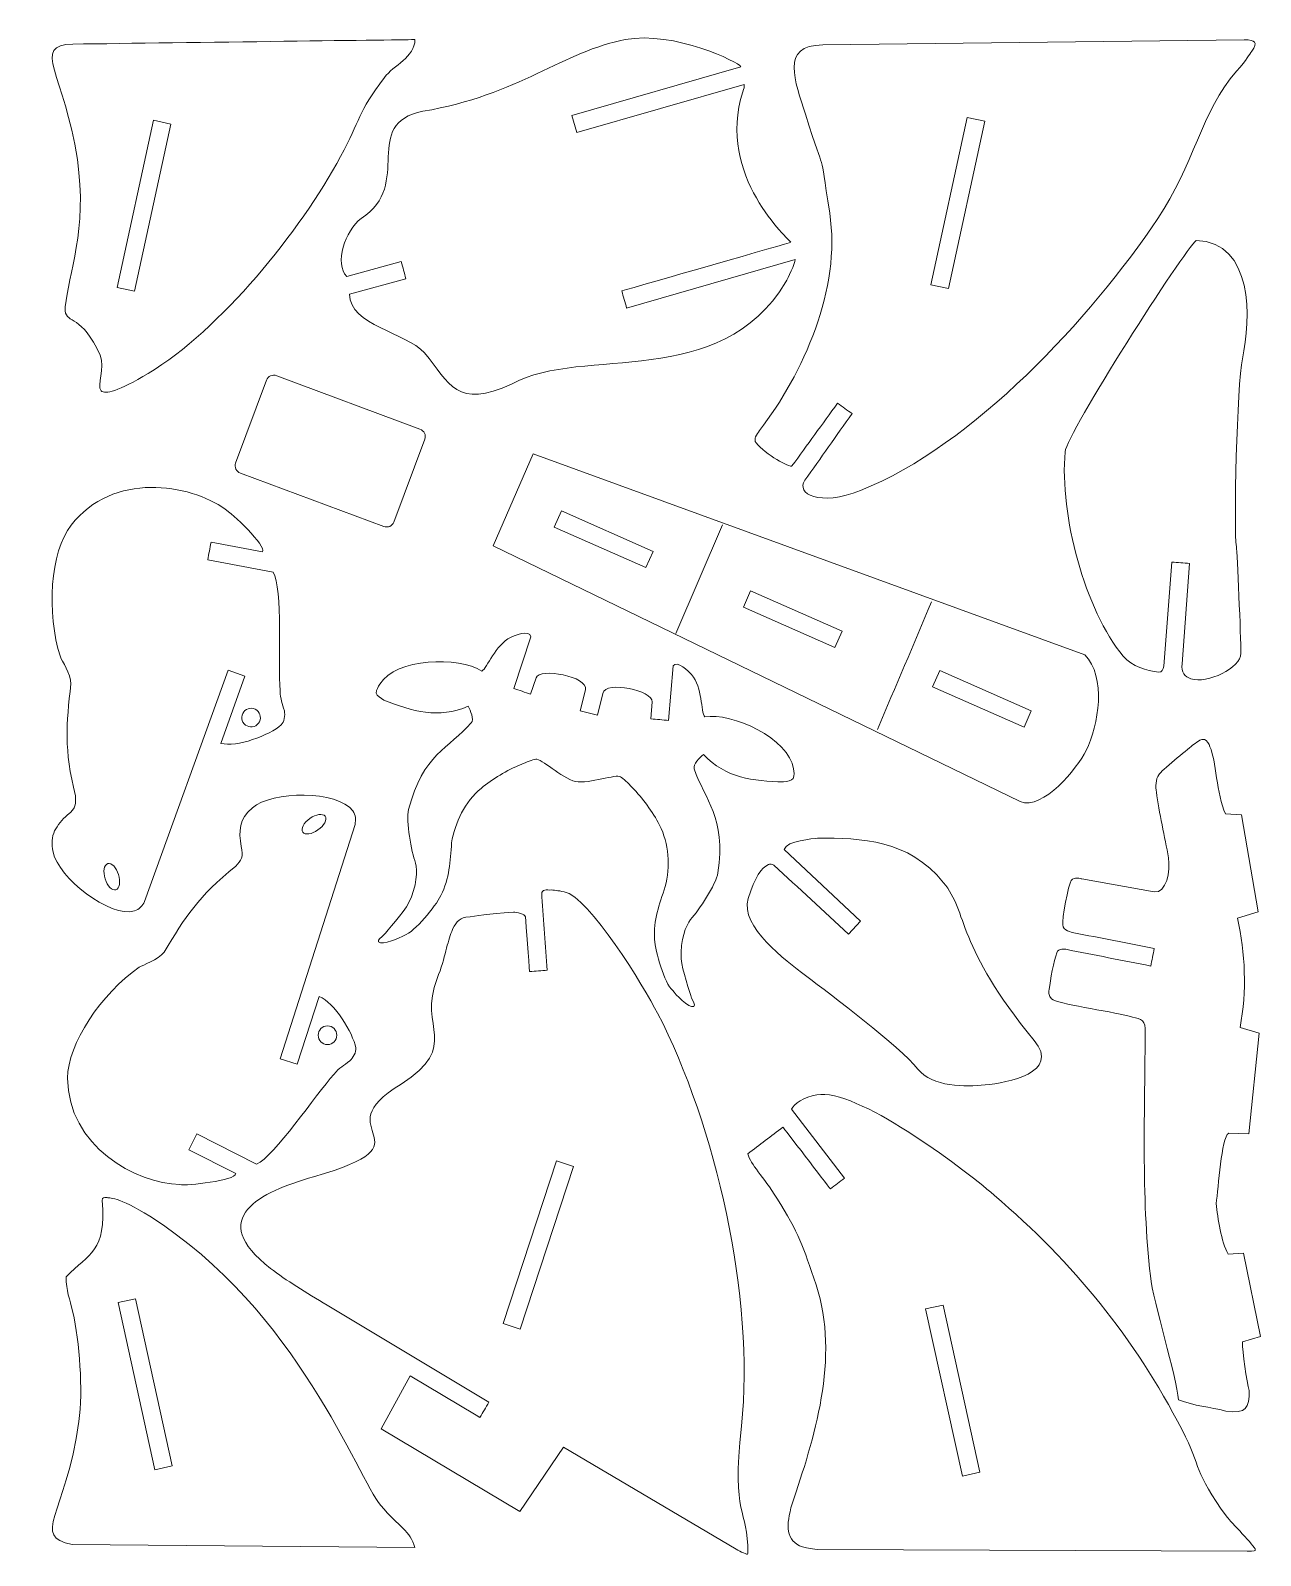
# Model space of a CAD drawing. Header units: centimetres. Extents: x -14.4 to 14.3, y -8.7 to 8.7.
# Drawn here: x 0.51 to 14.31, y -8.71 to 8.4 of the extents above; entities that cross this region are included whole.
import ezdxf

# ---------------------------------------------------------------- set-up
doc = ezdxf.new("R2010")
doc.units = ezdxf.units.CM
doc.header["$MEASUREMENT"] = 0
doc.layers.add('Livello 1', color=7, linetype='Continuous')

msp = doc.modelspace()

# ---------------------------------------------------------------- linework, layer by layer
at = {"layer": 'Livello 1', "color": 250, "lineweight": 20}
msp.add_ellipse((3.83765, -2.87496), major_axis=(0, 0.10451), ratio=1, dxfattribs=at)
for points, knots in [([(8.4755, 7.98837), (8.45529, 8.03874), (7.72947, 8.39544), (7.17822, 8.29342), (7.17822, 8.29342), (6.50074, 8.16805), (5.97877, 7.66823), (4.90915, 7.48909), (4.90915, 7.48909), (4.20089, 7.35028), (4.81207, 6.66993), (4.21488, 6.28682), (4.21488, 6.28682), (4.03648, 6.15341), (3.91353, 5.77699), (4.05373, 5.63675), (4.05373, 5.63675), (4.05373, 5.63675), (4.66514, 5.803), (4.66514, 5.803), (4.66514, 5.803), (4.68504, 5.72986), (4.69824, 5.68126), (4.71762, 5.61001), (4.71762, 5.61001), (4.71762, 5.61001), (4.08368, 5.43764), (4.08368, 5.43764), (4.08368, 5.43764), (4.09144, 5.08145), (4.71529, 5.0135), (4.92608, 4.77975), (4.92608, 4.77975), (5.21021, 4.43802), (5.2824, 4.13957), (5.90822, 4.43262), (5.90822, 4.43262), (6.71795, 4.86765), (8.2376, 4.33936), (8.98161, 5.57562), (8.98161, 5.57562), (9.00178, 5.61623), (9.08536, 5.77734), (9.08536, 5.8258), (9.08536, 5.8258), (9.08536, 5.8258), (7.19466, 5.28227), (7.19466, 5.28227), (7.19466, 5.28227), (7.17575, 5.34804), (7.15783, 5.41043), (7.13941, 5.47449), (7.13941, 5.47449), (7.33964, 5.53207), (9.03665, 6.01876), (9.0376, 6.02016), (9.0376, 6.02016), (9.02892, 6.03884), (8.19285, 6.76469), (8.49901, 7.70922), (8.49901, 7.70922), (8.51247, 7.74002), (8.51705, 7.76847), (8.51236, 7.79087), (8.51236, 7.79087), (8.51236, 7.79087), (6.63601, 7.25147), (6.63601, 7.25147), (6.63601, 7.25147), (6.63601, 7.25147), (6.58076, 7.44369), (6.58076, 7.44369), (6.58076, 7.44369), (6.58076, 7.44369), (8.4755, 7.98837), (8.4755, 7.98837)], [0, 0, 0, 0, 0.05, 0.05, 0.05, 0.05, 0.1, 0.1, 0.1, 0.1, 0.15, 0.15, 0.15, 0.15, 0.2, 0.2, 0.2, 0.2, 0.25, 0.25, 0.25, 0.25, 0.3, 0.3, 0.3, 0.3, 0.35, 0.35, 0.35, 0.35, 0.4, 0.4, 0.4, 0.4, 0.45, 0.45, 0.45, 0.45, 0.5, 0.5, 0.5, 0.5, 0.55, 0.55, 0.55, 0.55, 0.6, 0.6, 0.6, 0.6, 0.65, 0.65, 0.65, 0.65, 0.7, 0.7, 0.7, 0.7, 0.75, 0.75, 0.75, 0.75, 0.8, 0.8, 0.8, 0.8, 0.85, 0.85, 0.85, 0.85, 0.9, 0.9, 0.9, 0.9, 1, 1, 1, 1]), ([(4.81893, 8.29301), (4.77483, 8.29302), (2.22263, 8.2594), (0.98062, 8.24262), (0.98062, 8.24262), (0.50572, 8.23491), (0.88888, 7.90131), (1.03142, 6.94722), (1.03142, 6.94722), (1.14938, 6.15765), (0.92752, 5.66116), (0.89595, 5.29622), (0.89595, 5.29622), (0.89439, 5.27818), (0.8943, 5.26283), (0.89557, 5.24959), (0.89557, 5.24959), (0.90951, 5.10457), (1.08675, 5.20929), (1.28542, 4.75435), (1.28542, 4.75435), (1.34898, 4.6088), (1.24277, 4.41282), (1.29842, 4.35437), (1.29842, 4.35437), (1.34124, 4.30941), (1.48903, 4.34581), (1.82728, 4.5491), (1.82728, 4.5491), (2.63289, 5.03328), (3.53597, 6.1458), (3.98426, 6.98109), (3.98426, 6.98109), (4.21192, 7.40528), (4.17095, 7.46034), (4.47735, 7.87008), (4.47735, 7.87008), (4.57716, 8.00354), (4.81893, 8.09599), (4.81893, 8.29301)], [0, 0, 0, 0, 0.09090909, 0.09090909, 0.09090909, 0.09090909, 0.18181818, 0.18181818, 0.18181818, 0.18181818, 0.27272727, 0.27272727, 0.27272727, 0.27272727, 0.36363636, 0.36363636, 0.36363636, 0.36363636, 0.45454545, 0.45454545, 0.45454545, 0.45454545, 0.54545455, 0.54545455, 0.54545455, 0.54545455, 0.63636364, 0.63636364, 0.63636364, 0.63636364, 0.72727273, 0.72727273, 0.72727273, 0.72727273, 0.81818182, 0.81818182, 0.81818182, 0.81818182, 1, 1, 1, 1]), ([(9.39648, 8.23415), (8.90943, 8.23002), (9.08728, 7.82524), (9.20175, 7.45522), (9.20175, 7.45522), (9.44479, 6.66966), (9.34399, 7.16945), (9.47268, 6.34609), (9.47268, 6.34609), (9.60495, 5.49979), (9.17389, 4.54444), (8.68528, 3.90769), (8.68528, 3.90769), (8.65357, 3.86636), (8.61408, 3.81178), (8.64769, 3.76866), (8.64769, 3.76866), (8.74876, 3.64149), (9.03124, 3.4855), (9.04966, 3.51085), (9.04966, 3.51085), (9.22037, 3.7457), (9.39107, 3.98054), (9.56178, 4.21539), (9.56178, 4.21539), (9.61571, 4.17619), (9.66963, 4.137), (9.72356, 4.0978), (9.72356, 4.0978), (9.54742, 3.84838), (9.37128, 3.59897), (9.19514, 3.34955), (9.19514, 3.34955), (9.08787, 3.20125), (9.35711, 3.05105), (9.81981, 3.23603), (9.81981, 3.23603), (11.08851, 3.74325), (12.40027, 5.16518), (13.15568, 6.28682), (13.15568, 6.28682), (13.5503, 6.87275), (13.64744, 7.49345), (14.03621, 7.93782), (14.03621, 7.93782), (14.15879, 8.07793), (14.17807, 8.12049), (14.21071, 8.16414), (14.21071, 8.16414), (14.27927, 8.26412), (14.25131, 8.28966), (14.12495, 8.29111), (14.12495, 8.29111), (14.12495, 8.29111), (9.39648, 8.23415), (9.39648, 8.23415)], [0, 0, 0, 0, 0.06666667, 0.06666667, 0.06666667, 0.06666667, 0.13333333, 0.13333333, 0.13333333, 0.13333333, 0.2, 0.2, 0.2, 0.2, 0.26666667, 0.26666667, 0.26666667, 0.26666667, 0.33333333, 0.33333333, 0.33333333, 0.33333333, 0.4, 0.4, 0.4, 0.4, 0.46666667, 0.46666667, 0.46666667, 0.46666667, 0.53333333, 0.53333333, 0.53333333, 0.53333333, 0.6, 0.6, 0.6, 0.6, 0.66666667, 0.66666667, 0.66666667, 0.66666667, 0.73333333, 0.73333333, 0.73333333, 0.73333333, 0.8, 0.8, 0.8, 0.8, 0.86666667, 0.86666667, 0.86666667, 0.86666667, 1, 1, 1, 1]), ([(1.67301, 5.46987), (1.67301, 5.46987), (1.47756, 5.5123), (1.47756, 5.5123), (1.47756, 5.5123), (1.47756, 5.5123), (1.88495, 7.38895), (1.88495, 7.38895), (1.88495, 7.38895), (1.88495, 7.38895), (2.0804, 7.34652), (2.0804, 7.34652), (2.0804, 7.34652), (2.0804, 7.34652), (1.67301, 5.46987), (1.67301, 5.46987)], [0, 0, 0, 0, 0.2, 0.2, 0.2, 0.2, 0.4, 0.4, 0.4, 0.4, 0.6, 0.6, 0.6, 0.6, 1, 1, 1, 1]), ([(10.80452, 5.49993), (10.80452, 5.49993), (10.60907, 5.54236), (10.60907, 5.54236), (10.60907, 5.54236), (10.60907, 5.54236), (11.01646, 7.41901), (11.01646, 7.41901), (11.01646, 7.41901), (11.01646, 7.41901), (11.21191, 7.37658), (11.21191, 7.37658), (11.21191, 7.37658), (11.21191, 7.37658), (10.80452, 5.49993), (10.80452, 5.49993)], [0, 0, 0, 0, 0.2, 0.2, 0.2, 0.2, 0.4, 0.4, 0.4, 0.4, 0.6, 0.6, 0.6, 0.6, 1, 1, 1, 1]), ([(13.58536, 6.04049), (13.44994, 5.93382), (12.13272, 3.87526), (12.11428, 3.67062), (12.11428, 3.67062), (12.04995, 2.95668), (12.33994, 1.89285), (12.76621, 1.37616), (12.76621, 1.37616), (12.86243, 1.25953), (13.02952, 1.21758), (13.16415, 1.19836), (13.16415, 1.19836), (13.19825, 1.1921), (13.21676, 1.23046), (13.22366, 1.26611), (13.22366, 1.26611), (13.22366, 1.26611), (13.31116, 2.43275), (13.31116, 2.43275), (13.31116, 2.43275), (13.37773, 2.42775), (13.44386, 2.4228), (13.5106, 2.41779), (13.5106, 2.41779), (13.5106, 2.41779), (13.42604, 1.29039), (13.42604, 1.29039), (13.42604, 1.29039), (13.41907, 1.19744), (13.45882, 1.14371), (13.52484, 1.12394), (13.52484, 1.12394), (13.70962, 1.06179), (14.08701, 1.24433), (14.08701, 1.41002), (14.08701, 1.41002), (14.08701, 1.57354), (14.04377, 2.56039), (14.03621, 2.60382), (14.03621, 2.60382), (14.00412, 2.7881), (14.04206, 4.42661), (14.10395, 4.71202), (14.10395, 4.71202), (14.20157, 5.16218), (14.22809, 6.02175), (13.58536, 6.04049)], [0, 0, 0, 0, 0.07692308, 0.07692308, 0.07692308, 0.07692308, 0.15384615, 0.15384615, 0.15384615, 0.15384615, 0.23076923, 0.23076923, 0.23076923, 0.23076923, 0.30769231, 0.30769231, 0.30769231, 0.30769231, 0.38461538, 0.38461538, 0.38461538, 0.38461538, 0.46153846, 0.46153846, 0.46153846, 0.46153846, 0.53846154, 0.53846154, 0.53846154, 0.53846154, 0.61538462, 0.61538462, 0.61538462, 0.61538462, 0.69230769, 0.69230769, 0.69230769, 0.69230769, 0.76923077, 0.76923077, 0.76923077, 0.76923077, 0.84615385, 0.84615385, 0.84615385, 0.84615385, 1, 1, 1, 1]), ([(3.26795, 4.52319), (3.26795, 4.52319), (4.8751, 3.92513), (4.8751, 3.92513), (4.8751, 3.92513), (4.92185, 3.90773), (4.94658, 3.85719), (4.93006, 3.8128), (4.93006, 3.8128), (4.93006, 3.8128), (4.58334, 2.88106), (4.58334, 2.88106), (4.58334, 2.88106), (4.56682, 2.83667), (4.51506, 2.81459), (4.46832, 2.83198), (4.46832, 2.83198), (4.46832, 2.83198), (2.86116, 3.43005), (2.86116, 3.43005), (2.86116, 3.43005), (2.81442, 3.44744), (2.78969, 3.49799), (2.8062, 3.54237), (2.8062, 3.54237), (2.8062, 3.54237), (3.15293, 4.47412), (3.15293, 4.47412), (3.15293, 4.47412), (3.16945, 4.51851), (3.22121, 4.54059), (3.26795, 4.52319)], [0, 0, 0, 0, 0.11111111, 0.11111111, 0.11111111, 0.11111111, 0.22222222, 0.22222222, 0.22222222, 0.22222222, 0.33333333, 0.33333333, 0.33333333, 0.33333333, 0.44444444, 0.44444444, 0.44444444, 0.44444444, 0.55555556, 0.55555556, 0.55555556, 0.55555556, 0.66666667, 0.66666667, 0.66666667, 0.66666667, 0.77777778, 0.77777778, 0.77777778, 0.77777778, 1, 1, 1, 1]), ([(6.14449, 3.64629), (6.14449, 3.64629), (5.69813, 2.61599), (5.69813, 2.61599), (5.69813, 2.61599), (5.69813, 2.61599), (11.60924, -0.25495), (11.60924, -0.25495), (11.60924, -0.25495), (11.86862, -0.35416), (12.25062, 0.11989), (12.34958, 0.31782), (12.34958, 0.31782), (12.49103, 0.60074), (12.57963, 1.14791), (12.33441, 1.39309), (12.33441, 1.39309), (12.33441, 1.39309), (6.14449, 3.64629), (6.14449, 3.64629)], [0, 0, 0, 0, 0.16666667, 0.16666667, 0.16666667, 0.16666667, 0.33333333, 0.33333333, 0.33333333, 0.33333333, 0.5, 0.5, 0.5, 0.5, 0.66666667, 0.66666667, 0.66666667, 0.66666667, 1, 1, 1, 1]), ([(3.10993, 2.54592), (3.15841, 2.60901), (2.755, 2.99352), (2.68924, 3.02462), (2.68924, 3.02462), (2.2936, 3.31414), (1.4289, 3.44851), (0.96154, 2.8466), (0.96154, 2.8466), (0.72704, 2.54457), (0.68314, 1.86212), (0.84105, 1.36962), (0.84105, 1.36962), (0.85682, 1.3267), (0.95858, 1.17976), (0.95943, 1.06512), (0.95943, 1.06512), (0.90716, 0.60456), (0.87956, 0.34347), (1.00917, -0.19031), (1.00917, -0.19031), (1.01663, -0.27187), (1.01871, -0.33298), (0.92204, -0.40098), (0.92204, -0.40098), (0.79532, -0.52118), (0.7141, -0.62906), (0.75966, -0.82076), (0.75966, -0.82076), (0.81374, -1.10519), (1.39769, -1.56411), (1.67322, -1.47998), (1.67322, -1.47998), (1.72798, -1.46326), (1.76047, -1.42305), (1.78622, -1.37461), (1.78622, -1.37461), (1.78622, -1.37461), (2.72179, 1.21912), (2.72179, 1.21912), (2.72179, 1.21912), (2.72179, 1.21912), (2.91018, 1.15197), (2.91018, 1.15197), (2.91018, 1.15197), (2.91018, 1.15197), (2.64185, 0.39919), (2.64185, 0.39919), (2.64185, 0.39919), (2.81909, 0.3494), (3.18846, 0.48985), (3.31985, 0.60749), (3.31985, 0.60749), (3.35243, 0.63689), (3.36496, 0.71607), (3.35383, 0.76289), (3.35383, 0.76289), (3.33339, 0.84889), (3.30802, 0.88826), (3.30569, 0.99207), (3.30569, 0.99207), (3.27921, 1.29683), (3.34002, 2.13331), (3.22909, 2.32021), (3.22909, 2.32021), (3.22909, 2.32021), (2.49415, 2.45748), (2.49415, 2.45748), (2.49415, 2.45748), (2.50672, 2.52481), (2.51817, 2.58608), (2.53086, 2.65408), (2.53086, 2.65408), (2.53086, 2.65408), (3.10993, 2.54592), (3.10993, 2.54592)], [0, 0, 0, 0, 0.05, 0.05, 0.05, 0.05, 0.1, 0.1, 0.1, 0.1, 0.15, 0.15, 0.15, 0.15, 0.2, 0.2, 0.2, 0.2, 0.25, 0.25, 0.25, 0.25, 0.3, 0.3, 0.3, 0.3, 0.35, 0.35, 0.35, 0.35, 0.4, 0.4, 0.4, 0.4, 0.45, 0.45, 0.45, 0.45, 0.5, 0.5, 0.5, 0.5, 0.55, 0.55, 0.55, 0.55, 0.6, 0.6, 0.6, 0.6, 0.65, 0.65, 0.65, 0.65, 0.7, 0.7, 0.7, 0.7, 0.75, 0.75, 0.75, 0.75, 0.8, 0.8, 0.8, 0.8, 0.85, 0.85, 0.85, 0.85, 0.9, 0.9, 0.9, 0.9, 1, 1, 1, 1]), ([(6.46353, 3.0061), (6.46353, 3.0061), (7.49082, 2.55301), (7.49082, 2.55301), (7.49082, 2.55301), (7.49082, 2.55301), (7.41011, 2.37002), (7.41011, 2.37002), (7.41011, 2.37002), (7.41011, 2.37002), (6.38282, 2.82311), (6.38282, 2.82311), (6.38282, 2.82311), (6.38282, 2.82311), (6.46353, 3.0061), (6.46353, 3.0061)], [0, 0, 0, 0, 0.2, 0.2, 0.2, 0.2, 0.4, 0.4, 0.4, 0.4, 0.6, 0.6, 0.6, 0.6, 1, 1, 1, 1]), ([(8.58552, 2.11147), (8.58552, 2.11147), (9.61281, 1.65838), (9.61281, 1.65838), (9.61281, 1.65838), (9.61281, 1.65838), (9.5321, 1.47539), (9.5321, 1.47539), (9.5321, 1.47539), (9.5321, 1.47539), (8.50481, 1.92848), (8.50481, 1.92848), (8.50481, 1.92848), (8.50481, 1.92848), (8.58552, 2.11147), (8.58552, 2.11147)], [0, 0, 0, 0, 0.2, 0.2, 0.2, 0.2, 0.4, 0.4, 0.4, 0.4, 0.6, 0.6, 0.6, 0.6, 1, 1, 1, 1]), ([(6.61971, -0.02942), (6.4599, 0.01284), (6.23219, 0.23351), (6.17545, 0.22099), (6.17545, 0.22099), (6.14122, 0.21759), (6.06727, 0.18636), (6.00982, 0.16257), (6.00982, 0.16257), (5.85255, 0.09745), (5.68895, -0.00002), (5.56108, -0.10551), (5.56108, -0.10551), (5.38406, -0.25156), (5.26608, -0.49241), (5.23088, -0.71511), (5.23088, -0.71511), (5.21406, -0.92933), (5.20799, -1.11188), (5.11007, -1.30778), (5.11007, -1.30778), (5.04778, -1.43241), (4.819, -1.71516), (4.69748, -1.75651), (4.69748, -1.75651), (4.66149, -1.77912), (4.44963, -1.87277), (4.41014, -1.82662), (4.41014, -1.82662), (4.39528, -1.8018), (4.44412, -1.77482), (4.46808, -1.75281), (4.46808, -1.75281), (4.50129, -1.70891), (4.69736, -1.49439), (4.74828, -1.39244), (4.74828, -1.39244), (4.84454, -1.19975), (4.84564, -1.02741), (4.82448, -0.94371), (4.82448, -0.94371), (4.78164, -0.81151), (4.71403, -0.4767), (4.74828, -0.34258), (4.74828, -0.34258), (4.90631, 0.2761), (5.20411, 0.3475), (5.44944, 0.62739), (5.44944, 0.62739), (5.4859, 0.66899), (5.44212, 0.76737), (5.41715, 0.81445), (5.41715, 0.81445), (5.08129, 0.67225), (4.79166, 0.75565), (4.46888, 0.88509), (4.46888, 0.88509), (4.43587, 0.90688), (4.39066, 0.93076), (4.3858, 0.96208), (4.3858, 0.96208), (4.38667, 1.00206), (4.40504, 1.03193), (4.42655, 1.06289), (4.42655, 1.06289), (4.59884, 1.3561), (5.31217, 1.37756), (5.56955, 1.20894), (5.56955, 1.20894), (5.63491, 1.24809), (5.7199, 1.50223), (5.89128, 1.58782), (5.89128, 1.58782), (5.93336, 1.60884), (6.10663, 1.67582), (6.12076, 1.59502), (6.12076, 1.59502), (6.12076, 1.59502), (5.92713, 1.01435), (5.92713, 1.01435), (5.92713, 1.01435), (5.99076, 0.99314), (6.05374, 0.97214), (6.11686, 0.95109), (6.11686, 0.95109), (6.11686, 0.95109), (6.17814, 1.13487), (6.17814, 1.13487), (6.17814, 1.13487), (6.21684, 1.25092), (6.76726, 1.14926), (6.73136, 1.00087), (6.73136, 1.00087), (6.73136, 1.00087), (6.67393, 0.76348), (6.67393, 0.76348), (6.67393, 0.76348), (6.67393, 0.76348), (6.86833, 0.71645), (6.86833, 0.71645), (6.86833, 0.71645), (6.86833, 0.71645), (6.92715, 0.9596), (6.92715, 0.9596), (6.92715, 0.9596), (6.96305, 1.108), (7.49141, 0.9879), (7.48155, 0.86599), (7.48155, 0.86599), (7.48155, 0.86599), (7.46592, 0.67289), (7.46592, 0.67289), (7.46592, 0.67289), (7.53225, 0.66753), (7.59842, 0.66217), (7.66527, 0.65676), (7.66527, 0.65676), (7.66527, 0.65676), (7.71462, 1.26687), (7.71462, 1.26687), (7.71462, 1.26687), (7.75927, 1.33568), (7.89246, 1.20617), (7.92293, 1.17034), (7.92293, 1.17034), (8.04708, 1.02445), (8.02571, 0.75733), (8.0705, 0.6957), (8.0705, 0.6957), (8.37338, 0.75001), (9.02128, 0.45079), (9.06492, 0.11353), (9.06492, 0.11353), (9.07258, 0.07662), (9.07778, 0.04194), (9.06292, 0.00481), (9.06292, 0.00481), (9.04617, -0.0221), (8.99522, -0.02636), (8.95631, -0.03347), (8.95631, -0.03347), (8.60862, -0.02611), (8.30947, 0.01063), (8.05617, 0.27304), (8.05617, 0.27304), (8.01475, 0.23951), (7.93593, 0.16615), (7.95317, 0.11359), (7.95317, 0.11359), (8.06924, -0.24005), (8.31526, -0.42241), (8.21827, -1.05354), (8.21827, -1.05354), (8.19724, -1.19036), (8.00386, -1.47192), (7.91265, -1.57676), (7.91265, -1.57676), (7.8604, -1.64549), (7.79389, -1.80448), (7.80696, -2.01948), (7.80696, -2.01948), (7.81387, -2.13322), (7.91022, -2.40741), (7.92358, -2.46081), (7.92358, -2.46081), (7.93699, -2.49046), (7.97136, -2.53441), (7.94797, -2.55143), (7.94797, -2.55143), (7.89356, -2.57841), (7.73532, -2.40925), (7.71106, -2.37434), (7.71106, -2.37434), (7.61546, -2.28869), (7.51574, -1.93891), (7.50726, -1.79985), (7.50726, -1.79985), (7.49391, -1.58124), (7.55985, -1.41091), (7.6283, -1.20722), (7.6283, -1.20722), (7.68316, -0.98853), (7.66898, -0.72072), (7.56332, -0.51698), (7.56332, -0.51698), (7.487, -0.36983), (7.37467, -0.21606), (7.25549, -0.09453), (7.25549, -0.09453), (7.21195, -0.05014), (7.15615, 0.00757), (7.12598, 0.02411), (7.12598, 0.02411), (7.07869, 0.05786), (6.78273, -0.05596), (6.61971, -0.02942)], [0, 0, 0, 0, 0.02, 0.02, 0.02, 0.02, 0.04, 0.04, 0.04, 0.04, 0.06, 0.06, 0.06, 0.06, 0.08, 0.08, 0.08, 0.08, 0.1, 0.1, 0.1, 0.1, 0.12, 0.12, 0.12, 0.12, 0.14, 0.14, 0.14, 0.14, 0.16, 0.16, 0.16, 0.16, 0.18, 0.18, 0.18, 0.18, 0.2, 0.2, 0.2, 0.2, 0.22, 0.22, 0.22, 0.22, 0.24, 0.24, 0.24, 0.24, 0.26, 0.26, 0.26, 0.26, 0.28, 0.28, 0.28, 0.28, 0.3, 0.3, 0.3, 0.3, 0.32, 0.32, 0.32, 0.32, 0.34, 0.34, 0.34, 0.34, 0.36, 0.36, 0.36, 0.36, 0.38, 0.38, 0.38, 0.38, 0.4, 0.4, 0.4, 0.4, 0.42, 0.42, 0.42, 0.42, 0.44, 0.44, 0.44, 0.44, 0.46, 0.46, 0.46, 0.46, 0.48, 0.48, 0.48, 0.48, 0.5, 0.5, 0.5, 0.5, 0.52, 0.52, 0.52, 0.52, 0.54, 0.54, 0.54, 0.54, 0.56, 0.56, 0.56, 0.56, 0.58, 0.58, 0.58, 0.58, 0.6, 0.6, 0.6, 0.6, 0.62, 0.62, 0.62, 0.62, 0.64, 0.64, 0.64, 0.64, 0.66, 0.66, 0.66, 0.66, 0.68, 0.68, 0.68, 0.68, 0.7, 0.7, 0.7, 0.7, 0.72, 0.72, 0.72, 0.72, 0.74, 0.74, 0.74, 0.74, 0.76, 0.76, 0.76, 0.76, 0.78, 0.78, 0.78, 0.78, 0.8, 0.8, 0.8, 0.8, 0.82, 0.82, 0.82, 0.82, 0.84, 0.84, 0.84, 0.84, 0.86, 0.86, 0.86, 0.86, 0.88, 0.88, 0.88, 0.88, 0.9, 0.9, 0.9, 0.9, 0.92, 0.92, 0.92, 0.92, 0.94, 0.94, 0.94, 0.94, 0.96, 0.96, 0.96, 0.96, 1, 1, 1, 1]), ([(10.70751, 1.21684), (10.70751, 1.21684), (11.7348, 0.76375), (11.7348, 0.76375), (11.7348, 0.76375), (11.7348, 0.76375), (11.65409, 0.58076), (11.65409, 0.58076), (11.65409, 0.58076), (11.65409, 0.58076), (10.6268, 1.03385), (10.6268, 1.03385), (10.6268, 1.03385), (10.6268, 1.03385), (10.70751, 1.21684), (10.70751, 1.21684)], [0, 0, 0, 0, 0.2, 0.2, 0.2, 0.2, 0.4, 0.4, 0.4, 0.4, 0.6, 0.6, 0.6, 0.6, 1, 1, 1, 1]), ([(2.91686, 0.60489), (2.96263, 0.56973), (3.02824, 0.57832), (3.06341, 0.62409), (3.06341, 0.62409), (3.09858, 0.66986), (3.08998, 0.73547), (3.04421, 0.77064), (3.04421, 0.77064), (2.99844, 0.8058), (2.93283, 0.79721), (2.89767, 0.75144), (2.89767, 0.75144), (2.8625, 0.70567), (2.87109, 0.64006), (2.91686, 0.60489)], [0, 0, 0, 0, 0.2, 0.2, 0.2, 0.2, 0.4, 0.4, 0.4, 0.4, 0.6, 0.6, 0.6, 0.6, 1, 1, 1, 1]), ([(13.54515, 0.37709), (13.47732, 0.32236), (13.19453, 0.09292), (13.16415, 0.04689), (13.16415, 0.04689), (13.13235, -0.00127), (13.12672, -0.09239), (13.13875, -0.14784), (13.13875, -0.14784), (13.16892, -0.3727), (13.23244, -0.65702), (13.27421, -0.88444), (13.27421, -0.88444), (13.29614, -1.03112), (13.25202, -1.2858), (13.11335, -1.26544), (13.11335, -1.26544), (13.11335, -1.26544), (12.30055, -1.12151), (12.30055, -1.12151), (12.30055, -1.12151), (12.28917, -1.11953), (12.21768, -1.09482), (12.18201, -1.13844), (12.18201, -1.13844), (12.15389, -1.17285), (12.07432, -1.5882), (12.08888, -1.63798), (12.08888, -1.63798), (12.088, -1.70068), (12.1907, -1.72169), (12.21097, -1.72489), (12.21097, -1.72489), (12.51197, -1.78416), (12.81297, -1.84342), (13.11397, -1.90269), (13.11397, -1.90269), (13.101, -1.96858), (13.08776, -2.03574), (13.07533, -2.09892), (13.07533, -2.09892), (12.75791, -2.03642), (12.4405, -1.97392), (12.12308, -1.91142), (12.12308, -1.91142), (12.12264, -1.91134), (12.03747, -1.89457), (12.02115, -1.95124), (12.02115, -1.95124), (11.98884, -2.03179), (11.94579, -2.26006), (11.93648, -2.35764), (11.93648, -2.35764), (11.93206, -2.383), (11.92342, -2.43194), (11.96188, -2.46771), (11.96188, -2.46771), (12.02135, -2.52429), (12.59857, -2.60181), (12.83395, -2.66244), (12.83395, -2.66244), (12.93263, -2.68973), (13.01045, -2.69004), (13.01175, -2.79791), (13.01175, -2.79791), (13.01175, -3.70957), (12.96674, -4.67154), (13.07101, -5.57497), (13.07101, -5.57497), (13.10202, -5.86582), (13.36885, -6.7089), (13.3864, -6.96642), (13.3864, -6.96642), (13.56689, -7.03274), (13.73094, -7.04577), (13.91768, -7.09051), (13.91768, -7.09051), (14.15076, -7.12734), (14.18015, -7.05646), (14.18015, -6.86191), (14.18015, -6.86191), (14.1495, -6.76738), (14.10395, -6.42032), (14.10395, -6.31501), (14.10395, -6.31501), (14.10395, -6.31501), (14.30661, -6.25548), (14.30661, -6.25548), (14.30661, -6.25548), (14.30661, -6.25548), (14.114, -5.31886), (14.114, -5.31886), (14.114, -5.31886), (14.114, -5.31886), (13.94519, -5.32997), (13.94519, -5.32997), (13.94519, -5.32997), (13.8631, -5.19292), (13.83014, -4.92956), (13.80761, -4.76217), (13.80761, -4.76217), (13.83933, -4.58299), (13.86275, -4.02855), (13.95001, -3.9733), (13.95001, -3.9733), (13.95001, -3.9733), (14.17566, -3.98006), (14.17566, -3.98006), (14.17566, -3.98006), (14.17566, -3.98006), (14.29154, -2.85346), (14.29154, -2.85346), (14.29154, -2.85346), (14.29154, -2.85346), (14.07855, -2.78706), (14.07855, -2.78706), (14.07855, -2.78706), (14.15263, -2.38262), (14.13834, -1.948), (14.04838, -1.56336), (14.04838, -1.56336), (14.04838, -1.56336), (14.27857, -1.48928), (14.27857, -1.48928), (14.27857, -1.48928), (14.27857, -1.48928), (14.09215, -0.40292), (14.09215, -0.40292), (14.09215, -0.40292), (14.09215, -0.40292), (13.91451, -0.39166), (13.91451, -0.39166), (13.91451, -0.39166), (13.81482, -0.17402), (13.8062, 0.2159), (13.73988, 0.36016), (13.73988, 0.36016), (13.72776, 0.39213), (13.70373, 0.43202), (13.67903, 0.44217), (13.67903, 0.44217), (13.63085, 0.45044), (13.62647, 0.43266), (13.54515, 0.37709)], [0, 0, 0, 0, 0.02702703, 0.02702703, 0.02702703, 0.02702703, 0.05405405, 0.05405405, 0.05405405, 0.05405405, 0.08108108, 0.08108108, 0.08108108, 0.08108108, 0.10810811, 0.10810811, 0.10810811, 0.10810811, 0.13513514, 0.13513514, 0.13513514, 0.13513514, 0.16216216, 0.16216216, 0.16216216, 0.16216216, 0.18918919, 0.18918919, 0.18918919, 0.18918919, 0.21621622, 0.21621622, 0.21621622, 0.21621622, 0.24324324, 0.24324324, 0.24324324, 0.24324324, 0.27027027, 0.27027027, 0.27027027, 0.27027027, 0.2972973, 0.2972973, 0.2972973, 0.2972973, 0.32432432, 0.32432432, 0.32432432, 0.32432432, 0.35135135, 0.35135135, 0.35135135, 0.35135135, 0.37837838, 0.37837838, 0.37837838, 0.37837838, 0.40540541, 0.40540541, 0.40540541, 0.40540541, 0.43243243, 0.43243243, 0.43243243, 0.43243243, 0.45945946, 0.45945946, 0.45945946, 0.45945946, 0.48648649, 0.48648649, 0.48648649, 0.48648649, 0.51351351, 0.51351351, 0.51351351, 0.51351351, 0.54054054, 0.54054054, 0.54054054, 0.54054054, 0.56756757, 0.56756757, 0.56756757, 0.56756757, 0.59459459, 0.59459459, 0.59459459, 0.59459459, 0.62162162, 0.62162162, 0.62162162, 0.62162162, 0.64864865, 0.64864865, 0.64864865, 0.64864865, 0.67567568, 0.67567568, 0.67567568, 0.67567568, 0.7027027, 0.7027027, 0.7027027, 0.7027027, 0.72972973, 0.72972973, 0.72972973, 0.72972973, 0.75675676, 0.75675676, 0.75675676, 0.75675676, 0.78378378, 0.78378378, 0.78378378, 0.78378378, 0.81081081, 0.81081081, 0.81081081, 0.81081081, 0.83783784, 0.83783784, 0.83783784, 0.83783784, 0.86486486, 0.86486486, 0.86486486, 0.86486486, 0.89189189, 0.89189189, 0.89189189, 0.89189189, 0.91891892, 0.91891892, 0.91891892, 0.91891892, 0.94594595, 0.94594595, 0.94594595, 0.94594595, 1, 1, 1, 1]), ([(2.80813, -4.42724), (2.80813, -4.5068), (2.25397, -4.56592), (2.18288, -4.55051), (2.18288, -4.55051), (1.69275, -4.53904), (0.92522, -4.11875), (0.92135, -3.35671), (0.92135, -3.35671), (0.91941, -2.97434), (1.3004, -2.40643), (1.72568, -2.11211), (1.72568, -2.11211), (1.76434, -2.08769), (1.93456, -2.03317), (2.00508, -1.94278), (2.00508, -1.94278), (2.24424, -1.54573), (2.38143, -1.32188), (2.80942, -0.97758), (2.80942, -0.97758), (2.86503, -0.91745), (2.90391, -0.87026), (2.86868, -0.75744), (2.86868, -0.75744), (2.84143, -0.58492), (2.84276, -0.44989), (2.99568, -0.32564), (2.99568, -0.32564), (3.21186, -0.13304), (3.95452, -0.12492), (4.12175, -0.35951), (4.12175, -0.35951), (4.15498, -0.40613), (4.15624, -0.45781), (4.14715, -0.51191), (4.14715, -0.51191), (4.14715, -0.51191), (3.30873, -3.13865), (3.30873, -3.13865), (3.30873, -3.13865), (3.30873, -3.13865), (3.49903, -3.20019), (3.49903, -3.20019), (3.49903, -3.20019), (3.49903, -3.20019), (3.7449, -2.43978), (3.7449, -2.43978), (3.7449, -2.43978), (3.91578, -2.50828), (4.12311, -2.8447), (4.15562, -3.01804), (4.15562, -3.01804), (4.16354, -3.0612), (4.12524, -3.13162), (4.08788, -3.16197), (4.08788, -3.16197), (4.01928, -3.21771), (3.97517, -3.23347), (3.91008, -3.31437), (3.91008, -3.31437), (3.7034, -3.5399), (3.24197, -4.24024), (3.04014, -4.32086), (3.04014, -4.32086), (3.04014, -4.32086), (2.37372, -3.98193), (2.37372, -3.98193), (2.37372, -3.98193), (2.34267, -4.04298), (2.31442, -4.09854), (2.28305, -4.1602), (2.28305, -4.1602), (2.28305, -4.1602), (2.80813, -4.42724), (2.80813, -4.42724)], [0, 0, 0, 0, 0.05, 0.05, 0.05, 0.05, 0.1, 0.1, 0.1, 0.1, 0.15, 0.15, 0.15, 0.15, 0.2, 0.2, 0.2, 0.2, 0.25, 0.25, 0.25, 0.25, 0.3, 0.3, 0.3, 0.3, 0.35, 0.35, 0.35, 0.35, 0.4, 0.4, 0.4, 0.4, 0.45, 0.45, 0.45, 0.45, 0.5, 0.5, 0.5, 0.5, 0.55, 0.55, 0.55, 0.55, 0.6, 0.6, 0.6, 0.6, 0.65, 0.65, 0.65, 0.65, 0.7, 0.7, 0.7, 0.7, 0.75, 0.75, 0.75, 0.75, 0.8, 0.8, 0.8, 0.8, 0.85, 0.85, 0.85, 0.85, 0.9, 0.9, 0.9, 0.9, 1, 1, 1, 1]), ([(3.64023, -0.44303), (3.70946, -0.39432), (3.78594, -0.38379), (3.81108, -0.41952), (3.81108, -0.41952), (3.83622, -0.45524), (3.80049, -0.52368), (3.73127, -0.57239), (3.73127, -0.57239), (3.66205, -0.6211), (3.58556, -0.63163), (3.56042, -0.59591), (3.56042, -0.59591), (3.53528, -0.56018), (3.57101, -0.49174), (3.64023, -0.44303)], [0, 0, 0, 0, 0.2, 0.2, 0.2, 0.2, 0.4, 0.4, 0.4, 0.4, 0.6, 0.6, 0.6, 0.6, 1, 1, 1, 1]), ([(9.33721, -0.66431), (9.2876, -0.6719), (8.99102, -0.69163), (8.9631, -0.7898), (8.9631, -0.7898), (8.9631, -0.7898), (9.81864, -1.59506), (9.81864, -1.59506), (9.81864, -1.59506), (9.81864, -1.59506), (9.68253, -1.7416), (9.68253, -1.7416), (9.68253, -1.7416), (9.40479, -1.48366), (9.12596, -1.22466), (8.84736, -0.96591), (8.84736, -0.96591), (8.82924, -0.95844), (8.80189, -0.94891), (8.78444, -0.95978), (8.78444, -0.95978), (8.70933, -0.99687), (8.63263, -1.09587), (8.55828, -1.34164), (8.55828, -1.34164), (8.46177, -1.66069), (8.98412, -2.03514), (9.20175, -2.20524), (9.20175, -2.20524), (9.49699, -2.43155), (10.25016, -2.99018), (10.46328, -3.25511), (10.46328, -3.25511), (10.62513, -3.45631), (10.99721, -3.45645), (11.21681, -3.43291), (11.21681, -3.43291), (11.46594, -3.40621), (12.06892, -3.29907), (11.76715, -2.93337), (11.76715, -2.93337), (10.88866, -1.86877), (11.02498, -1.49575), (10.75115, -1.16384), (10.75115, -1.16384), (10.34678, -0.6737), (9.83616, -0.66431), (9.33721, -0.66431)], [0, 0, 0, 0, 0.07692308, 0.07692308, 0.07692308, 0.07692308, 0.15384615, 0.15384615, 0.15384615, 0.15384615, 0.23076923, 0.23076923, 0.23076923, 0.23076923, 0.30769231, 0.30769231, 0.30769231, 0.30769231, 0.38461538, 0.38461538, 0.38461538, 0.38461538, 0.46153846, 0.46153846, 0.46153846, 0.46153846, 0.53846154, 0.53846154, 0.53846154, 0.53846154, 0.61538462, 0.61538462, 0.61538462, 0.61538462, 0.69230769, 0.69230769, 0.69230769, 0.69230769, 0.76923077, 0.76923077, 0.76923077, 0.76923077, 0.84615385, 0.84615385, 0.84615385, 0.84615385, 1, 1, 1, 1]), ([(1.34228, -1.12038), (1.3675, -1.20118), (1.42173, -1.25613), (1.46344, -1.24311), (1.46344, -1.24311), (1.50514, -1.23011), (1.5185, -1.15407), (1.49329, -1.07327), (1.49329, -1.07327), (1.46808, -0.99247), (1.41384, -0.93752), (1.37214, -0.95052), (1.37214, -0.95052), (1.33044, -0.96354), (1.31707, -1.03958), (1.34228, -1.12038)], [0, 0, 0, 0, 0.2, 0.2, 0.2, 0.2, 0.4, 0.4, 0.4, 0.4, 0.6, 0.6, 0.6, 0.6, 1, 1, 1, 1]), ([(8.55458, -8.68938), (8.55458, -8.16023), (8.37024, -8.3032), (8.48208, -7.25984), (8.48208, -7.25984), (8.63634, -5.82084), (8.19176, -3.88491), (7.54228, -2.62858), (7.54228, -2.62858), (7.39267, -2.33918), (6.77203, -1.31577), (6.49242, -1.26544), (6.49242, -1.26544), (6.42637, -1.25355), (6.37369, -1.2438), (6.33348, -1.24627), (6.33348, -1.24627), (6.27053, -1.24388), (6.23527, -1.24108), (6.24214, -1.32157), (6.24214, -1.32157), (6.26278, -1.59677), (6.28343, -1.8719), (6.30401, -2.14652), (6.30401, -2.14652), (6.23977, -2.15134), (6.1719, -2.15643), (6.10457, -2.16148), (6.10457, -2.16148), (6.09736, -2.06534), (6.06485, -1.63192), (6.0586, -1.54862), (6.0586, -1.54862), (6.05612, -1.5155), (5.95952, -1.49143), (5.92367, -1.4946), (5.92367, -1.4946), (5.62796, -1.51156), (5.51688, -1.535), (5.39049, -1.55209), (5.39049, -1.55209), (5.30961, -1.56806), (5.26781, -1.62168), (5.23255, -1.71156), (5.23255, -1.71156), (5.17902, -1.82796), (5.16484, -1.9983), (5.06797, -2.23911), (5.06797, -2.23911), (4.84389, -2.79613), (5.34705, -2.98367), (4.66362, -3.42444), (4.66362, -3.42444), (3.76293, -3.96164), (5.06921, -4.06765), (3.68148, -4.463), (3.68148, -4.463), (3.0849, -4.63296), (2.46619, -4.92572), (3.19888, -5.49031), (3.19888, -5.49031), (3.37331, -5.62473), (3.59667, -5.76144), (3.83527, -5.90438), (3.83527, -5.90438), (3.83527, -5.90438), (5.65007, -6.99167), (5.65007, -6.99167), (5.65007, -6.99167), (5.61403, -7.05182), (5.58254, -7.1044), (5.54728, -7.16323), (5.54728, -7.16323), (5.54728, -7.16323), (5.5057, -7.13832), (5.5057, -7.13832), (5.5057, -7.13832), (5.5057, -7.13832), (4.76393, -6.6939), (4.76393, -6.6939), (4.76393, -6.6939), (4.76393, -6.6939), (4.4419, -7.29026), (4.4419, -7.29026), (4.4419, -7.29026), (4.4419, -7.29026), (5.99645, -8.21763), (5.99645, -8.21763), (5.99645, -8.21763), (5.99645, -8.21763), (6.48528, -7.49466), (6.48528, -7.49466), (6.48528, -7.49466), (6.48528, -7.49466), (8.42397, -8.63942), (8.42397, -8.63942), (8.42397, -8.63942), (8.46807, -8.66577), (8.55387, -8.71114), (8.55458, -8.68938)], [0, 0, 0, 0, 0.03846154, 0.03846154, 0.03846154, 0.03846154, 0.07692308, 0.07692308, 0.07692308, 0.07692308, 0.11538462, 0.11538462, 0.11538462, 0.11538462, 0.15384615, 0.15384615, 0.15384615, 0.15384615, 0.19230769, 0.19230769, 0.19230769, 0.19230769, 0.23076923, 0.23076923, 0.23076923, 0.23076923, 0.26923077, 0.26923077, 0.26923077, 0.26923077, 0.30769231, 0.30769231, 0.30769231, 0.30769231, 0.34615385, 0.34615385, 0.34615385, 0.34615385, 0.38461538, 0.38461538, 0.38461538, 0.38461538, 0.42307692, 0.42307692, 0.42307692, 0.42307692, 0.46153846, 0.46153846, 0.46153846, 0.46153846, 0.5, 0.5, 0.5, 0.5, 0.53846154, 0.53846154, 0.53846154, 0.53846154, 0.57692308, 0.57692308, 0.57692308, 0.57692308, 0.61538462, 0.61538462, 0.61538462, 0.61538462, 0.65384615, 0.65384615, 0.65384615, 0.65384615, 0.69230769, 0.69230769, 0.69230769, 0.69230769, 0.73076923, 0.73076923, 0.73076923, 0.73076923, 0.76923077, 0.76923077, 0.76923077, 0.76923077, 0.80769231, 0.80769231, 0.80769231, 0.80769231, 0.84615385, 0.84615385, 0.84615385, 0.84615385, 0.88461538, 0.88461538, 0.88461538, 0.88461538, 0.92307692, 0.92307692, 0.92307692, 0.92307692, 1, 1, 1, 1]), ([(14.24841, -8.64453), (14.2656, -8.65313), (14.23042, -8.66411), (14.15602, -8.66153), (14.15602, -8.66153), (14.15602, -8.66153), (9.33655, -8.64343), (9.33655, -8.64343), (9.33655, -8.64343), (9.2569, -8.6348), (9.19917, -8.62532), (9.16788, -8.6145), (9.16788, -8.6145), (8.97785, -8.54878), (8.98065, -8.37679), (9.0503, -8.13085), (9.0503, -8.13085), (9.29252, -7.42495), (9.59274, -6.48897), (9.32028, -5.67657), (9.32028, -5.67657), (9.17534, -5.2444), (9.12498, -5.09374), (8.88001, -4.70291), (8.88001, -4.70291), (8.7274, -4.45943), (8.58589, -4.32388), (8.55336, -4.2071), (8.55336, -4.2071), (8.68481, -4.10703), (8.81626, -4.00696), (8.94771, -3.90689), (8.94771, -3.90689), (8.952, -3.90893), (9.43278, -4.53731), (9.48087, -4.59979), (9.48087, -4.59979), (9.53411, -4.55883), (9.58477, -4.51983), (9.63937, -4.47782), (9.63937, -4.47782), (9.63937, -4.47782), (9.04566, -3.70622), (9.04566, -3.70622), (9.04566, -3.70622), (9.06675, -3.64499), (9.18515, -3.568), (9.32875, -3.54297), (9.32875, -3.54297), (9.77175, -3.46573), (10.9266, -4.33388), (11.31841, -4.66904), (11.31841, -4.66904), (12.21262, -5.43396), (12.8921, -6.2685), (13.42661, -7.30217), (13.42661, -7.30217), (13.65387, -7.74167), (13.54238, -7.7483), (13.93461, -8.2843), (13.93461, -8.2843), (13.96338, -8.32068), (14.24841, -8.61397), (14.24841, -8.64453)], [0, 0, 0, 0, 0.05882353, 0.05882353, 0.05882353, 0.05882353, 0.11764706, 0.11764706, 0.11764706, 0.11764706, 0.17647059, 0.17647059, 0.17647059, 0.17647059, 0.23529412, 0.23529412, 0.23529412, 0.23529412, 0.29411765, 0.29411765, 0.29411765, 0.29411765, 0.35294118, 0.35294118, 0.35294118, 0.35294118, 0.41176471, 0.41176471, 0.41176471, 0.41176471, 0.47058824, 0.47058824, 0.47058824, 0.47058824, 0.52941176, 0.52941176, 0.52941176, 0.52941176, 0.58823529, 0.58823529, 0.58823529, 0.58823529, 0.64705882, 0.64705882, 0.64705882, 0.64705882, 0.70588235, 0.70588235, 0.70588235, 0.70588235, 0.76470588, 0.76470588, 0.76470588, 0.76470588, 0.82352941, 0.82352941, 0.82352941, 0.82352941, 0.88235294, 0.88235294, 0.88235294, 0.88235294, 1, 1, 1, 1]), ([(5.99842, -6.17193), (5.99842, -6.17193), (5.8084, -6.10956), (5.8084, -6.10956), (5.8084, -6.10956), (5.8084, -6.10956), (6.40726, -4.28497), (6.40726, -4.28497), (6.40726, -4.28497), (6.40726, -4.28497), (6.59728, -4.34733), (6.59728, -4.34733), (6.59728, -4.34733), (6.59728, -4.34733), (5.99842, -6.17193), (5.99842, -6.17193)], [0, 0, 0, 0, 0.2, 0.2, 0.2, 0.2, 0.4, 0.4, 0.4, 0.4, 0.6, 0.6, 0.6, 0.6, 1, 1, 1, 1]), ([(4.81748, -8.62178), (4.81748, -8.62178), (0.97215, -8.5891), (0.97215, -8.5891), (0.97215, -8.5891), (0.5055, -8.48783), (0.89794, -8.27598), (1.04835, -7.20904), (1.04835, -7.20904), (1.09761, -6.85962), (1.05484, -6.31067), (0.98062, -5.98137), (0.98062, -5.98137), (0.94627, -5.82897), (0.90442, -5.74393), (0.90442, -5.58344), (0.90442, -5.58344), (1.17007, -5.31779), (1.35499, -5.30486), (1.31082, -4.72831), (1.31082, -4.72831), (1.30861, -4.69408), (1.32885, -4.69298), (1.36162, -4.69444), (1.36162, -4.69444), (1.38602, -4.70555), (1.48613, -4.67881), (1.84422, -4.90586), (1.84422, -4.90586), (3.50726, -5.9603), (4.17675, -7.84176), (4.43502, -8.14884), (4.43502, -8.14884), (4.64284, -8.39595), (4.76863, -8.43322), (4.81748, -8.62178)], [0, 0, 0, 0, 0.1, 0.1, 0.1, 0.1, 0.2, 0.2, 0.2, 0.2, 0.3, 0.3, 0.3, 0.3, 0.4, 0.4, 0.4, 0.4, 0.5, 0.5, 0.5, 0.5, 0.6, 0.6, 0.6, 0.6, 0.7, 0.7, 0.7, 0.7, 0.8, 0.8, 0.8, 0.8, 1, 1, 1, 1]), ([(1.90102, -7.74992), (1.90102, -7.74992), (2.09636, -7.70699), (2.09636, -7.70699), (2.09636, -7.70699), (2.09636, -7.70699), (1.68424, -5.83138), (1.68424, -5.83138), (1.68424, -5.83138), (1.68424, -5.83138), (1.4889, -5.8743), (1.4889, -5.8743), (1.4889, -5.8743), (1.4889, -5.8743), (1.90102, -7.74992), (1.90102, -7.74992)], [0, 0, 0, 0, 0.2, 0.2, 0.2, 0.2, 0.4, 0.4, 0.4, 0.4, 0.6, 0.6, 0.6, 0.6, 1, 1, 1, 1]), ([(10.9617, -7.82023), (10.9617, -7.82023), (11.15704, -7.7773), (11.15704, -7.7773), (11.15704, -7.7773), (11.15704, -7.7773), (10.74492, -5.90169), (10.74492, -5.90169), (10.74492, -5.90169), (10.74492, -5.90169), (10.54958, -5.94461), (10.54958, -5.94461), (10.54958, -5.94461), (10.54958, -5.94461), (10.9617, -7.82023), (10.9617, -7.82023)], [0, 0, 0, 0, 0.2, 0.2, 0.2, 0.2, 0.4, 0.4, 0.4, 0.4, 0.6, 0.6, 0.6, 0.6, 1, 1, 1, 1])]:
    msp.add_open_spline(points, degree=3, knots=knots, dxfattribs=at)
for points in [[(7.74653, 1.63281), (7.74653, 1.63281), (8.27094, 2.84935), (8.27094, 2.84935)], [(10.01085, 0.55489), (10.20594, 1.03223), (10.42032, 1.51158), (10.61595, 1.9884)]]:
    msp.add_open_spline(points, degree=3, dxfattribs=at)

doc.saveas('drawing.dxf')
